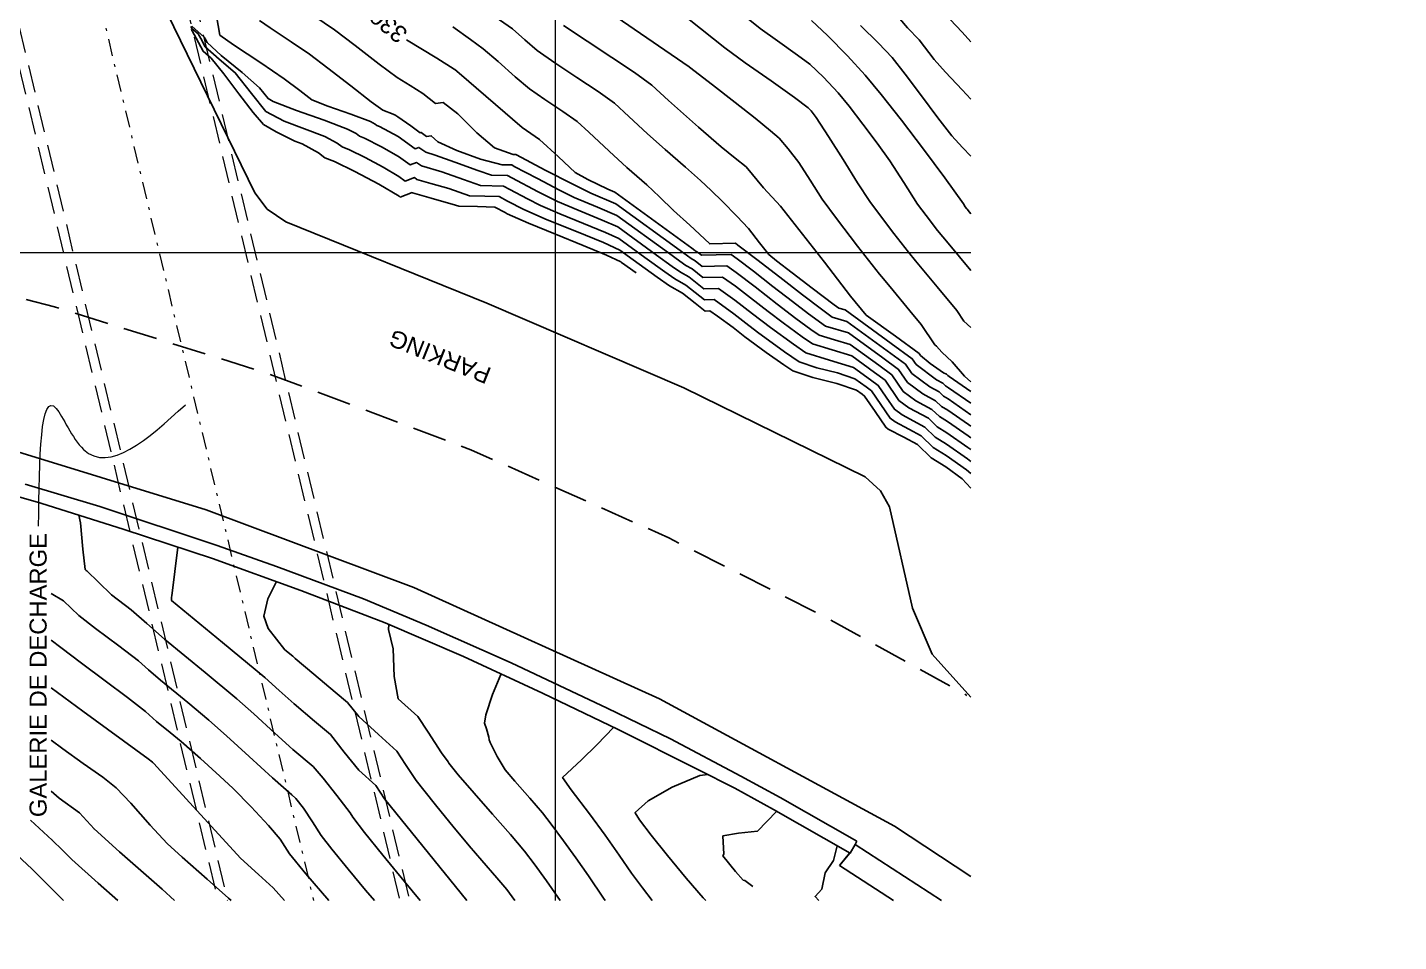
# Model space of a CAD drawing. Extents: x -3306 to 128006, y 43119 to 174431.
# Drawn here: x 62455.6 to 62506, y 108624.7 to 108658.3 of the extents above; entities that cross this region are included whole.
import ezdxf
from ezdxf.enums import TextEntityAlignment as Align

# ---------------------------------------------------------------- set-up
doc = ezdxf.new("R2010")
doc.units = 0
doc.header["$MEASUREMENT"] = 0
for name, pattern in [('TRATTEGGIATA', [0.75, 0.5, -0.25]), ('TRATTEGGIATA2', [0.375, 0.25, -0.125]), ('TRATTOPUNTO2', [0.5, 0.25, -0.125, 0, -0.125])]:
    doc.linetypes.add(name, pattern=pattern)
for name, color, linetype in [('Bâti', 7, 'Continuous'), ('coordinate', 2, 'Continuous'), ('curve livello 1m', 2, 'Continuous'), ('curve livello 5m', 7, 'Continuous'), ('LIN010CO', 2, 'Continuous'), ('LIN018CO', 6, 'Continuous'), ('LIN025CO', 7, 'Continuous'), ('Per+Mod Surf', 7, 'Continuous'), ('Strade', 7, 'Continuous'), ('TEXT035', 1, 'Continuous')]:
    doc.layers.add(name, color=color, linetype=linetype)
doc.styles.add('ARIAL', font='arial.ttf')

msp = doc.modelspace()

# ---------------------------------------------------------------- linework, layer by layer
at = {"layer": 'Bâti', "linetype": 'Continuous'}
for p, q in [((62456.109, 108640.799), (62452.702, 108641.77)), ((62458.277, 108640.674), (62455.527, 108641.498)), ((62459.162, 108639.84), (62456.109, 108640.799)), ((62462.579, 108639.243), (62458.277, 108640.674)), ((62462.409, 108638.769), (62459.162, 108639.84)), ((62464.761, 108638.476), (62462.579, 108639.243)), ((62465.657, 108637.598), (62462.409, 108638.769)), ((62464.761, 108638.476), (62467.958, 108637.287)), ((62468.753, 108636.411), (62465.657, 108637.598)), ((62470.259, 108636.319), (62467.958, 108637.287)), ((62471.632, 108635.175), (62468.753, 108636.411)), ((62473.379, 108634.944), (62470.259, 108636.319)), ((62474.532, 108633.821), (62471.632, 108635.175)), ((62473.379, 108634.944), (62476.909, 108633.272)), ((62477.316, 108632.497), (62474.532, 108633.821)), ((62476.909, 108633.272), (62479.234, 108632.151)), ((62480.234, 108631.025), (62477.316, 108632.497)), ((62479.234, 108632.151), (62481.819, 108630.776)), ((62480.234, 108631.025), (62481.597, 108630.332)), ((62483.262, 108629.991), (62481.819, 108630.776)), ((62481.597, 108630.332), (62483.01, 108629.549)), ((62486.079, 108628.39), (62483.262, 108629.991)), ((62485.827, 108627.949), (62483.01, 108629.549)), ((62486.018, 108628.272), (62485.827, 108627.949)), ((62486.018, 108628.272), (62486.079, 108628.39)), ((62486.018, 108628.272), (62489.186, 108626.219)), ((62485.807, 108627.947), (62485.433, 108627.494)), ((62487.428, 108626.219), (62485.433, 108627.494))]:
    msp.add_line(p, q, dxfattribs=at)
at = {"layer": 'coordinate', "linetype": 'Continuous', "lineweight": 0}
for p, q in [((62475, 108762.986), (62475, 108626.219)), ((62346.766, 108650), (62490.266, 108650))]:
    msp.add_line(p, q, dxfattribs=at)
at = {"layer": 'curve livello 1m'}
msp.add_line((62487.297, 108648.74), (62486.977, 108649.126), dxfattribs=at)
at = {"layer": 'curve livello 1m', "flags": 128}
for points in [[(62475.686, 108659.734), (62479.914, 108656.817), (62479.919, 108656.814), (62479.92, 108656.813), (62479.935, 108656.803), (62480.779, 108656.158), (62481.609, 108655.513), (62482.344, 108654.931), (62482.906, 108654.473), (62483.217, 108654.202), (62483.217, 108654.202), (62483.554, 108653.814), (62483.949, 108653.304), (62483.949, 108653.304), (62484.363, 108652.655), (62484.8, 108651.967), (62484.8, 108651.967), (62485.323, 108651.258), (62486.104, 108650.235), (62486.911, 108649.207), (62486.911, 108649.207), (62486.977, 108649.126)], [(62462.556, 108658.689), (62462.684, 108657.987), (62462.684, 108657.987), (62463.186, 108657.631), (62464.185, 108656.97), (62465.046, 108656.386), (62465.046, 108656.386), (62465.619, 108655.946), (62466.064, 108655.609), (62466.064, 108655.609), (62466.648, 108655.376), (62467.492, 108655.084), (62468.209, 108654.812), (62468.209, 108654.812), (62468.38, 108654.72), (62468.447, 108654.666), (62468.551, 108654.627), (62469.233, 108654.26), (62469.859, 108653.812), (62469.99, 108653.86), (62470.242, 108653.682), (62470.589, 108653.583), (62471.315, 108653.324), (62472.152, 108653.013), (62472.653, 108652.843), (62472.653, 108652.843), (62473.247, 108652.831), (62473.411, 108652.74), (62474.378, 108652.232), (62475.08, 108651.878), (62475.08, 108651.878), (62475.839, 108651.554), (62476.726, 108651.193), (62477.297, 108650.941), (62477.297, 108650.941), (62478.724, 108649.901), (62479.299, 108649.49), (62479.597, 108649.282), (62479.911, 108649.106), (62480.451, 108648.675), (62480.99, 108648.687), (62481.59, 108648.257), (62482.248, 108647.75), (62482.901, 108647.248), (62482.901, 108647.248), (62483.745, 108646.633), (62484.204, 108646.316), (62484.204, 108646.316), (62485.077, 108646.052), (62485.947, 108645.787), (62485.947, 108645.787), (62486.573, 108645.332), (62486.859, 108645.124), (62487.158, 108644.688), (62487.457, 108644.248), (62487.457, 108644.248), (62487.736, 108644.039), (62488.569, 108643.595), (62488.953, 108643.224), (62489.37, 108642.968), (62490.136, 108642.431), (62490.266, 108642.334)], [(62464.141, 108658.524), (62464.53, 108658.249), (62465.303, 108657.737), (62465.969, 108657.285), (62465.969, 108657.285), (62466.649, 108656.772), (62467.488, 108656.118), (62468.244, 108655.533), (62468.669, 108655.225), (62468.669, 108655.225), (62469.044, 108655.086), (62469.074, 108655.07), (62469.086, 108655.06), (62469.104, 108655.054), (62469.223, 108654.989), (62469.69, 108654.649), (62470.042, 108654.403), (62470.042, 108654.403), (62470.07, 108654.413), (62470.275, 108654.268), (62470.444, 108654.288), (62470.693, 108654.07), (62471.381, 108653.745), (62472.255, 108653.432), (62473.053, 108653.224), (62473.053, 108653.224), (62473.4, 108653.217), (62473.496, 108653.164), (62474.344, 108652.716), (62475.159, 108652.295), (62475.696, 108652.028), (62475.696, 108652.028), (62476.552, 108651.669), (62477.26, 108651.366), (62477.26, 108651.366), (62479.153, 108649.987), (62479.576, 108649.684), (62479.796, 108649.531), (62480.027, 108649.402), (62480.425, 108649.084), (62481.147, 108649.101), (62481.619, 108648.762), (62482.173, 108648.339), (62482.821, 108647.835), (62483.369, 108647.416), (62483.369, 108647.416), (62484.067, 108646.908), (62484.446, 108646.646), (62484.446, 108646.646), (62485.168, 108646.427), (62485.887, 108646.209), (62485.887, 108646.209), (62486.726, 108645.598), (62487.11, 108645.319), (62487.617, 108644.576), (62487.99, 108644.298), (62488.702, 108643.918), (62489.03, 108643.602), (62489.386, 108643.383), (62490.152, 108642.849), (62490.266, 108642.766)], [(62466.135, 108658.693), (62466.893, 108658.184), (62466.893, 108658.184), (62467.655, 108657.607), (62468.537, 108656.921), (62469.2, 108656.424), (62469.2, 108656.424), (62469.673, 108656.131), (62470.132, 108655.846), (62470.132, 108655.846), (62470.603, 108655.474), (62470.88, 108655.506), (62471.42, 108655.095), (62472.118, 108654.397), (62472.764, 108653.852), (62472.764, 108653.852), (62473.452, 108653.605), (62473.554, 108653.603), (62473.582, 108653.587), (62474.634, 108653.031), (62475.645, 108652.509), (62476.311, 108652.178), (62476.311, 108652.178), (62477.223, 108651.792), (62479.582, 108650.073), (62479.854, 108649.879), (62479.995, 108649.781), (62480.143, 108649.698), (62480.399, 108649.494), (62481.304, 108649.515), (62481.648, 108649.268), (62482.341, 108648.738), (62483.151, 108648.108), (62483.837, 108647.584), (62483.837, 108647.584), (62484.388, 108647.182), (62484.688, 108646.975), (62484.688, 108646.975), (62485.259, 108646.802), (62485.827, 108646.63), (62485.827, 108646.63), (62486.879, 108645.865), (62487.36, 108645.515), (62487.777, 108644.905), (62488.244, 108644.556), (62488.834, 108644.241), (62489.106, 108643.979), (62489.401, 108643.797), (62490.165, 108643.268), (62490.266, 108643.195)], [(62490.266, 108644.477), (62489.448, 108645.04), (62489.335, 108645.11), (62489.231, 108645.21), (62489.006, 108645.33), (62488.255, 108645.891), (62488.112, 108646.101), (62487.338, 108646.664), (62485.648, 108647.893), (62485.415, 108647.964), (62485.241, 108648.088), (62484.437, 108648.69), (62483.695, 108649.255), (62483.128, 108649.697), (62482.848, 108649.929), (62482.504, 108650.361), (62482.095, 108650.885), (62481.667, 108651.342), (62481.14, 108651.879), (62480.728, 108652.277), (62480.339, 108652.643), (62479.785, 108653.134), (62479.034, 108653.791), (62478.393, 108654.357), (62477.701, 108654.997), (62477.173, 108655.483), (62476.577, 108655.91), (62475.789, 108656.432), (62474.983, 108656.965), (62474.334, 108657.424), (62473.883, 108657.813), (62473.424, 108658.21), (62472.634, 108658.772)], [(62490.266, 108644.902), (62489.464, 108645.455), (62489.412, 108645.487), (62489.364, 108645.533), (62489.26, 108645.588), (62488.766, 108645.932), (62488.415, 108646.219), (62488.362, 108646.297), (62487.491, 108646.93), (62486.422, 108647.708), (62485.846, 108648.402), (62484.893, 108649.649), (62483.269, 108651.711), (62482.642, 108652.38), (62482.016, 108653.149), (62481.609, 108653.473), (62481.093, 108653.88), (62480.259, 108654.604), (62479.156, 108655.586), (62478.547, 108656.148), (62477.915, 108656.607), (62477.082, 108657.166), (62476.17, 108657.764), (62475.305, 108658.342)], [(62490.266, 108649.341), (62489.427, 108650.349), (62489.04, 108650.816), (62488.616, 108651.36), (62488.304, 108651.778), (62488.304, 108651.778), (62487.796, 108652.576), (62487.288, 108653.374), (62487.288, 108653.374), (62486.828, 108654.012), (62486.299, 108654.717), (62485.788, 108655.372), (62485.387, 108655.861), (62485.387, 108655.861), (62484.849, 108656.439), (62484.352, 108656.919), (62484.352, 108656.919), (62483.901, 108657.251), (62483.162, 108657.773), (62482.529, 108658.23), (62482.529, 108658.23), (62482.086, 108658.58)], [(62490.266, 108651.428), (62490.218, 108651.484), (62490.13, 108651.59), (62490.104, 108651.621), (62490.056, 108651.684), (62489.99, 108651.788), (62489.308, 108652.74), (62488.519, 108653.801), (62487.71, 108654.859), (62486.968, 108655.801), (62486.379, 108656.512), (62486.379, 108656.512), (62485.727, 108657.227), (62484.999, 108657.971), (62484.415, 108658.52)], [(62490.266, 108653.535), (62489.959, 108653.86), (62489.569, 108654.287), (62489.569, 108654.287), (62489.053, 108654.943), (62488.448, 108655.757), (62487.853, 108656.555), (62487.371, 108657.162), (62487.371, 108657.162), (62486.871, 108657.685), (62486.21, 108658.343)], [(62490.266, 108655.632), (62489.942, 108655.975), (62489.33, 108656.629), (62488.914, 108657.093), (62488.914, 108657.093), (62488.364, 108657.813), (62487.934, 108658.252), (62487.451, 108658.826)], [(62461.636, 108658.19), (62461.659, 108658.144), (62461.663, 108658.14), (62461.808, 108657.871), (62462.064, 108657.394), (62462.358, 108657.14), (62462.834, 108656.567), (62463.385, 108655.832), (62463.905, 108655.143), (62464.291, 108654.708), (62464.291, 108654.708), (62464.746, 108654.433), (62465.435, 108654.09), (62465.435, 108654.09), (62465.704, 108653.99), (62466.299, 108653.669), (62466.532, 108653.484), (62466.893, 108653.348), (62467.639, 108652.98), (62468.516, 108652.507), (62469.263, 108652.07), (62469.308, 108652.038), (62469.749, 108652.201), (62469.761, 108652.192), (62470.448, 108651.993), (62471.334, 108651.744), (62471.455, 108651.701), (62472.146, 108651.691), (62472.786, 108651.673), (62473.155, 108651.469), (62473.233, 108651.428), (62474.014, 108651.087), (62475.003, 108650.68), (62476.02, 108650.267), (62476.882, 108649.908), (62477.408, 108649.663), (62477.437, 108649.642), (62477.97, 108649.261)], [(62461.648, 108658.31), (62462.11, 108657.915), (62462.148, 108657.844), (62462.216, 108657.718), (62462.736, 108657.239), (62463.502, 108656.615), (62464.136, 108656.055), (62464.136, 108656.055), (62464.454, 108655.655), (62464.642, 108655.553), (62465.498, 108655.223), (62466.518, 108654.868), (62467.374, 108654.538), (62467.374, 108654.538), (62467.687, 108654.369), (62467.809, 108654.272), (62467.999, 108654.201), (62468.621, 108653.885), (62469.243, 108653.53), (62469.243, 108653.53), (62469.675, 108653.22), (62469.909, 108653.307), (62470.082, 108653.185), (62470.837, 108652.97), (62471.632, 108652.682), (62472.254, 108652.463), (62473.093, 108652.445), (62473.326, 108652.316), (62473.986, 108651.969), (62474.464, 108651.728), (62475.163, 108651.426), (62476.036, 108651.07), (62476.841, 108650.739), (62477.334, 108650.515), (62478.295, 108649.815), (62479.021, 108649.295), (62479.397, 108649.032), (62479.794, 108648.81), (62480.477, 108648.265), (62480.833, 108648.273), (62481.561, 108647.751), (62481.999, 108647.414), (62482.433, 108647.08), (62483.423, 108646.358), (62483.962, 108645.987), (62484.601, 108645.772), (62485.371, 108645.58), (62486.007, 108645.366), (62486.42, 108645.066), (62486.609, 108644.928), (62486.952, 108644.426), (62487.298, 108643.919), (62487.482, 108643.781), (62487.987, 108643.515), (62488.437, 108643.272), (62488.877, 108642.847), (62489.354, 108642.554), (62490.106, 108642.019), (62490.266, 108641.893)], [(62471.233, 108658.289), (62471.892, 108657.821), (62472.358, 108657.476), (62472.358, 108657.476), (62472.901, 108657.014), (62473.527, 108656.457), (62474.057, 108656.009), (62474.057, 108656.009), (62474.614, 108655.621), (62475.28, 108655.183), (62475.799, 108654.818), (62475.799, 108654.818), (62476.231, 108654.425), (62476.98, 108653.727), (62477.631, 108653.128), (62477.631, 108653.128), (62478.362, 108652.483), (62478.823, 108652.045), (62479.344, 108651.547), (62479.344, 108651.547), (62479.937, 108651.004), (62480.483, 108650.503), (62480.483, 108650.503), (62480.671, 108650.32), (62481.618, 108650.342), (62481.706, 108650.279), (62482.406, 108649.747), (62483.245, 108649.095), (62484.082, 108648.446), (62484.773, 108647.92), (62484.773, 108647.92), (62485.173, 108647.634), (62485.707, 108647.472), (62487.185, 108646.397), (62487.861, 108645.906), (62488.096, 108645.562), (62488.752, 108645.072), (62489.099, 108644.887), (62489.259, 108644.733), (62489.432, 108644.626), (62490.266, 108644.05)], [(62487.297, 108648.74), (62488.022, 108647.866), (62488.44, 108647.365), (62488.935, 108646.616), (62488.997, 108646.56), (62489.191, 108646.343), (62489.578, 108645.991), (62490.026, 108645.464), (62490.266, 108645.26)], [(62457.5, 108640.362), (62457.561, 108640.085), (62457.655, 108639.111), (62457.739, 108638.363), (62457.773, 108638.323), (62457.792, 108638.312), (62458.222, 108637.901), (62458.703, 108637.434), (62459.431, 108636.88), (62459.996, 108636.387), (62460.652, 108635.81), (62462.143, 108634.579), (62463.308, 108633.618), (62463.925, 108633.065), (62464.699, 108632.358), (62465.364, 108631.761), (62466.108, 108631.133), (62466.482, 108630.703), (62466.983, 108630.073), (62467.462, 108629.433), (62467.563, 108629.275), (62467.994, 108628.714), (62468.664, 108627.879), (62469.449, 108626.923), (62470.039, 108626.219)], [(62471.754, 108626.219), (62468.724, 108629.949), (62468.408, 108630.431), (62467.782, 108630.998), (62467.252, 108631.665), (62466.74, 108632.307), (62466.74, 108632.307), (62466.164, 108632.796), (62465.407, 108633.432), (62465.407, 108633.432), (62464.857, 108633.929), (62464.334, 108634.401), (62464.334, 108634.401), (62462.784, 108635.681), (62460.911, 108637.227), (62460.908, 108637.347), (62460.913, 108637.393), (62461.137, 108639.189)], [(62456.492, 108637.487), (62456.944, 108637.215), (62457.497, 108636.682), (62458.121, 108636.198), (62458.971, 108635.567), (62459.69, 108635.016), (62460.067, 108634.686), (62460.506, 108634.3), (62461.503, 108633.477), (62462.282, 108632.835), (62462.929, 108632.258), (62463.762, 108631.499), (62464.615, 108630.722), (62465.321, 108630.09), (62465.476, 108629.96), (62465.758, 108629.606), (62466.083, 108629.098), (62466.402, 108628.6), (62466.79, 108628.1), (62467.393, 108627.358), (62468.03, 108626.596), (62468.358, 108626.219)], [(62468.891, 108636.352), (62468.873, 108636.164), (62468.881, 108636.162), (62469.052, 108635.459), (62469.085, 108634.439), (62469.236, 108633.614), (62469.951, 108632.966), (62470.333, 108632.388), (62470.828, 108631.631), (62471.061, 108631.308), (62471.091, 108631.254), (62471.439, 108630.822), (62472.017, 108630.158), (62472.699, 108629.388), (62473.36, 108628.635), (62473.875, 108628.024), (62474.229, 108627.557), (62474.68, 108626.938), (62475.181, 108626.219)], [(62456.492, 108635.771), (62456.837, 108635.497), (62457.604, 108634.921), (62458.465, 108634.283), (62459.289, 108633.666), (62459.949, 108633.151), (62460.36, 108632.791), (62460.863, 108632.376), (62461.256, 108632.051), (62461.972, 108631.422), (62462.68, 108630.782), (62463.168, 108630.325), (62463.828, 108629.651), (62464.468, 108628.962), (62464.896, 108628.465), (62464.896, 108628.465), (62465.241, 108627.925), (62465.837, 108627.192), (62466.683, 108626.219)], [(62473.004, 108634.507), (62472.701, 108633.778), (62472.45, 108633.029), (62472.398, 108632.73), (62472.473, 108632.513), (62472.555, 108632.207), (62472.576, 108632.117), (62472.608, 108632.019), (62472.871, 108631.5), (62473.166, 108631.013), (62473.517, 108630.594), (62474.065, 108629.974), (62474.528, 108629.433), (62474.848, 108629.015), (62475.303, 108628.401), (62475.757, 108627.777), (62476.219, 108627.114), (62476.777, 108626.295), (62476.83, 108626.219)], [(62449.383, 108633.284), (62449.53, 108633.139), (62451.191, 108631.557), (62452.708, 108630.17), (62454.488, 108628.559), (62455.778, 108627.375), (62456.407, 108626.757), (62456.945, 108626.219)], [(62478.565, 108626.219), (62478.205, 108626.679), (62477.801, 108627.214), (62477.801, 108627.214), (62477.341, 108627.879), (62476.833, 108628.616), (62476.833, 108628.616), (62476.257, 108629.392), (62475.587, 108630.282), (62475.267, 108630.725), (62475.267, 108630.725), (62475.965, 108631.377), (62476.526, 108631.932), (62477.156, 108632.573)], [(62456.492, 108632.101), (62456.915, 108631.781), (62457.667, 108631.247), (62458.385, 108630.736), (62458.879, 108630.351), (62459.414, 108629.784), (62460.125, 108628.978), (62460.749, 108628.302), (62461.299, 108627.808), (62462.217, 108627.001), (62463.005, 108626.301), (62463.095, 108626.219)], [(62480.603, 108630.838), (62480.313, 108630.798), (62479.293, 108630.371), (62478.412, 108629.867), (62477.933, 108629.439), (62477.934, 108629.428), (62477.933, 108629.427), (62478.096, 108629.171), (62478.521, 108628.612), (62479.12, 108627.861), (62479.806, 108627.032), (62480.429, 108626.317), (62480.524, 108626.219)], [(62461.02, 108626.219), (62460.562, 108626.625), (62458.999, 108628), (62458.063, 108628.84), (62458.063, 108628.84), (62457.523, 108629.432), (62456.783, 108629.975), (62456.492, 108630.222)], [(62458.937, 108626.219), (62458.216, 108626.853), (62457.252, 108627.716), (62457.252, 108627.716), (62456.9, 108628.064), (62456.528, 108628.431), (62456.528, 108628.431), (62455.732, 108629.157)], [(62485.358, 108628.215), (62485.223, 108627.687), (62484.918, 108627.229), (62484.784, 108626.632), (62484.542, 108626.355), (62484.675, 108626.219)]]:
    msp.add_lwpolyline(points, dxfattribs=at)
at = {"layer": 'curve livello 1m', "lineweight": 0}
msp.add_circle((62350, 108775), 65655.947, dxfattribs=at)
at = {"layer": 'curve livello 5m'}
msp.add_line((62488.235, 108649.698), (62489.031, 108648.74), dxfattribs=at)
at = {"layer": 'curve livello 5m', "flags": 128}
for points in [[(62490.266, 108657.737), (62489.939, 108658.09), (62488.838, 108659.254), (62488.186, 108660.041), (62487.442, 108660.966), (62486.942, 108661.554), (62486.665, 108661.781), (62486.131, 108662.207), (62485.509, 108662.688), (62485.02, 108663.068), (62484.319, 108663.7), (62482.642, 108665.266)], [(62488.235, 108649.698), (62487.975, 108650.011), (62487.432, 108650.705), (62486.905, 108651.394), (62486.552, 108651.872), (62486.098, 108652.566), (62485.569, 108653.416), (62485.041, 108654.267), (62484.586, 108654.96), (62484.394, 108655.211), (62484.29, 108655.317), (62483.792, 108655.689), (62482.929, 108656.302), (62481.98, 108656.973), (62481.225, 108657.521), (62479.918, 108658.553)], [(62461.616, 108658.304), (62461.653, 108658.227), (62461.887, 108658.027), (62461.978, 108657.858), (62462.14, 108657.556), (62462.657, 108657.103), (62463.247, 108656.597), (62463.247, 108656.597), (62463.845, 108655.836), (62464.373, 108655.181), (62464.373, 108655.181), (62465.039, 108654.821), (62465.789, 108654.543), (62466.539, 108654.264), (62466.539, 108654.264), (62466.993, 108654.019), (62467.17, 108653.878), (62467.446, 108653.775), (62468.014, 108653.494), (62468.684, 108653.133), (62469.253, 108652.8), (62469.253, 108652.8), (62469.492, 108652.629), (62469.829, 108652.754), (62469.922, 108652.689), (62470.429, 108652.542), (62471.086, 108652.357), (62471.086, 108652.357), (62471.855, 108652.082), (62472.418, 108652.074), (62472.94, 108652.059), (62472.94, 108652.059), (62473.24, 108651.892), (62473.849, 108651.578), (62474.706, 108651.207), (62475.778, 108650.77), (62476.766, 108650.365), (62477.371, 108650.089), (62477.371, 108650.089), (62477.866, 108649.729), (62478.743, 108649.1), (62479.198, 108648.783), (62479.678, 108648.514), (62480.137, 108648.142), (62480.504, 108647.856), (62480.504, 108647.856), (62480.676, 108647.86), (62480.962, 108647.662), (62481.532, 108647.245), (62481.532, 108647.245), (62481.966, 108646.912), (62482.748, 108646.338), (62483.397, 108645.874), (62483.719, 108645.657), (62483.719, 108645.657), (62484.454, 108645.411), (62485.338, 108645.19), (62486.067, 108644.945), (62486.067, 108644.945), (62486.267, 108644.8), (62486.359, 108644.733), (62486.747, 108644.164), (62487.138, 108643.591), (62487.138, 108643.591), (62487.229, 108643.523), (62487.798, 108643.222), (62488.304, 108642.949), (62488.304, 108642.949), (62488.801, 108642.47), (62489.339, 108642.139), (62489.945, 108641.69), (62490.266, 108641.356)], [(62469.533, 108657.811), (62470.645, 108657.144), (62471.288, 108656.736), (62471.288, 108656.736), (62471.305, 108656.723), (62471.315, 108656.724), (62471.466, 108656.591), (62473.78, 108654.594), (62474.425, 108654.153), (62475.116, 108653.511), (62475.737, 108652.942), (62475.737, 108652.942), (62476.201, 108652.686), (62476.927, 108652.328), (62476.927, 108652.328), (62477.186, 108652.218), (62480.012, 108650.16), (62480.132, 108650.074), (62480.194, 108650.03), (62480.26, 108649.993), (62480.373, 108649.903), (62480.913, 108649.914), (62481.461, 108649.928), (62481.461, 108649.928), (62481.677, 108649.773), (62482.277, 108649.317), (62482.996, 108648.759), (62483.713, 108648.203), (62484.305, 108647.752), (62484.305, 108647.752), (62484.93, 108647.305), (62485.767, 108647.051), (62487.032, 108646.131), (62487.611, 108645.71), (62487.936, 108645.234), (62488.498, 108644.814), (62488.967, 108644.564), (62489.183, 108644.356), (62489.417, 108644.211), (62490.178, 108643.686), (62490.266, 108643.623)], [(62490.266, 108647.251), (62490.007, 108647.487), (62489.75, 108647.876), (62489.031, 108648.74)], [(62473.515, 108626.219), (62473.222, 108626.614), (62472.854, 108627.046), (62472.304, 108627.678), (62471.835, 108628.224), (62471.835, 108628.224), (62471.235, 108628.947), (62470.648, 108629.664), (62470.168, 108630.26), (62469.886, 108630.624), (62469.506, 108631.206), (62469.18, 108631.698), (62468.512, 108632.307), (62467.783, 108632.964), (62467.372, 108633.48), (62466.923, 108633.867), (62466.131, 108634.527), (62465.45, 108635.103), (62465.36, 108635.184), (62465.073, 108635.421), (62464.454, 108636.2), (62464.301, 108636.656), (62464.444, 108637.286), (62464.764, 108637.92)], [(62456.492, 108634.019), (62457.652, 108633.165), (62460.047, 108631.409), (62460.047, 108631.409), (62460.208, 108631.287), (62460.214, 108631.281), (62460.223, 108631.274), (62460.229, 108631.268), (62460.261, 108631.239), (62460.38, 108631.111), (62463.435, 108627.764), (62464.106, 108627.169), (62464.635, 108626.676), (62465.057, 108626.219)], [(62483.127, 108629.482), (62482.423, 108628.763), (62481.734, 108628.683), (62481.156, 108628.585), (62481.156, 108628.585), (62481.193, 108627.913), (62481.153, 108627.851), (62481.621, 108627.277), (62481.903, 108626.966), (62481.96, 108626.942), (62482.256, 108626.722)]]:
    msp.add_lwpolyline(points, dxfattribs=at)
at = {"layer": 'LIN010CO', "linetype": 'TRATTOPUNTO2', "lineweight": 0, "ltscale": 2.5, "flags": 128}
msp.add_lwpolyline([(62455.145, 108672.281), (62466.124, 108626.219)], dxfattribs=at)
at = {"layer": 'LIN018CO', "linetype": 'Continuous', "lineweight": 0}
msp.add_spline([(62456.024, 108639.956), (62456.671, 108644.28), (62457.675, 108642.774), (62461.416, 108644.417)], degree=3, dxfattribs=at)
at = {"layer": 'LIN025CO', "linetype": 'TRATTEGGIATA', "lineweight": 0, "ltscale": 2}
for p, q in [((62449.564, 108708.98), (62469.29, 108626.219)), ((62449.9, 108709.06), (62469.645, 108626.219)), ((62443.84, 108704.937), (62462.603, 108626.219)), ((62444.176, 108705.017), (62462.958, 108626.219))]:
    msp.add_line(p, q, dxfattribs=at)
at = {"layer": 'Per+Mod Surf', "linetype": 'Continuous'}
for p, q in [((62485.433, 108627.494), (62485.815, 108627.956)), ((62487.428, 108626.219), (62485.433, 108627.494))]:
    msp.add_line(p, q, dxfattribs=at)
at = {"layer": 'Strade', "linetype": 'Continuous', "flags": 128}
for points in [[(62460.246, 108659.836), (62463.965, 108652.189), (62464.425, 108651.601), (62465.106, 108651.13), (62472.482, 108648.147), (62479.72, 108645.041), (62486.386, 108641.764), (62486.942, 108641.252), (62487.275, 108640.665), (62488.124, 108636.948), (62488.838, 108635.257), (62490.266, 108633.674)], [(62490.266, 108627.089), (62487.456, 108628.94), (62478.832, 108633.619), (62469.806, 108637.707), (62462.179, 108640.556), (62454.459, 108642.927), (62447.181, 108644.738)]]:
    msp.add_lwpolyline(points, dxfattribs=at)
at = {"layer": 'Strade', "color": 2, "linetype": 'TRATTEGGIATA2', "ltscale": 5, "flags": 128}
msp.add_lwpolyline([(62448.291, 108650.104), (62456.606, 108648.014), (62464.373, 108645.587), (62471.903, 108642.764), (62479.171, 108639.525), (62484.787, 108636.691), (62490.119, 108633.745)], dxfattribs=at)

# ---------------------------------------------------------------- texts
at = {"layer": 'coordinate', "color": 1, "style": 'ARIAL'}
for s, rotation, p in [('330', 139.857, (62468.514, 108659.053)), ('GALERIE DE DECHARGE', 90, (62456.32, 108639.704))]:
    msp.add_text(s, height=0.625, rotation=rotation, dxfattribs=at).set_placement(p, align=Align.RIGHT)
at = {"layer": 'TEXT035', "style": 'ARIAL'}
msp.add_text('PARKING', height=0.625, rotation=158.1738, dxfattribs=at).set_placement((62472.699, 108645.741))

doc.saveas('drawing.dxf')
